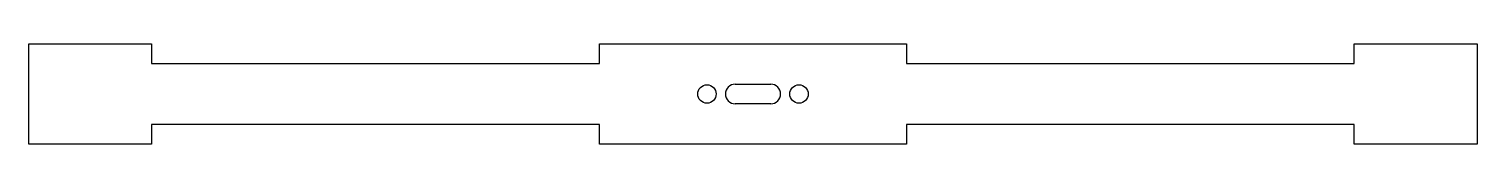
# Model space of a CAD drawing. Header units: millimetres. Extents: x -222 to 14, y -14 to 2.
import ezdxf

# ---------------------------------------------------------------- set-up
doc = ezdxf.new("R2010")
doc.units = ezdxf.units.MM
doc.layers.get('0').update_dxf_attribs({"linetype": 'CONTINUOUS'})

msp = doc.modelspace()

# ---------------------------------------------------------------- linework, layer by layer
for p, q in [((-107.31, -4.35), (-101.51, -4.35)), ((-101.51, -7.55), (-107.31, -7.55))]:
    msp.add_line(p, q)
msp.add_lwpolyline([(-129.41, -0.95), (-129.41, 2.25), (-79.41, 2.25), (-79.41, -0.95), (-6.41, -0.95), (-6.41, 2.25), (13.59, 2.25), (13.59, -14.15), (-6.41, -14.15), (-6.41, -10.95), (-79.41, -10.95), (-79.41, -14.15), (-129.41, -14.15), (-129.41, -10.95), (-202.41, -10.95), (-202.41, -14.15), (-222.41, -14.15), (-222.41, 2.25), (-202.41, 2.25), (-202.41, -0.95)], close=True)
for centre in [(-111.91, -5.95), (-96.91, -5.95)]:
    msp.add_circle(centre, 1.5)
for centre, start, end in [((-107.31, -5.95), 90, 270), ((-101.51, -5.95), -90, 90)]:
    msp.add_arc(centre, 1.6, start, end)

doc.saveas('drawing.dxf')
